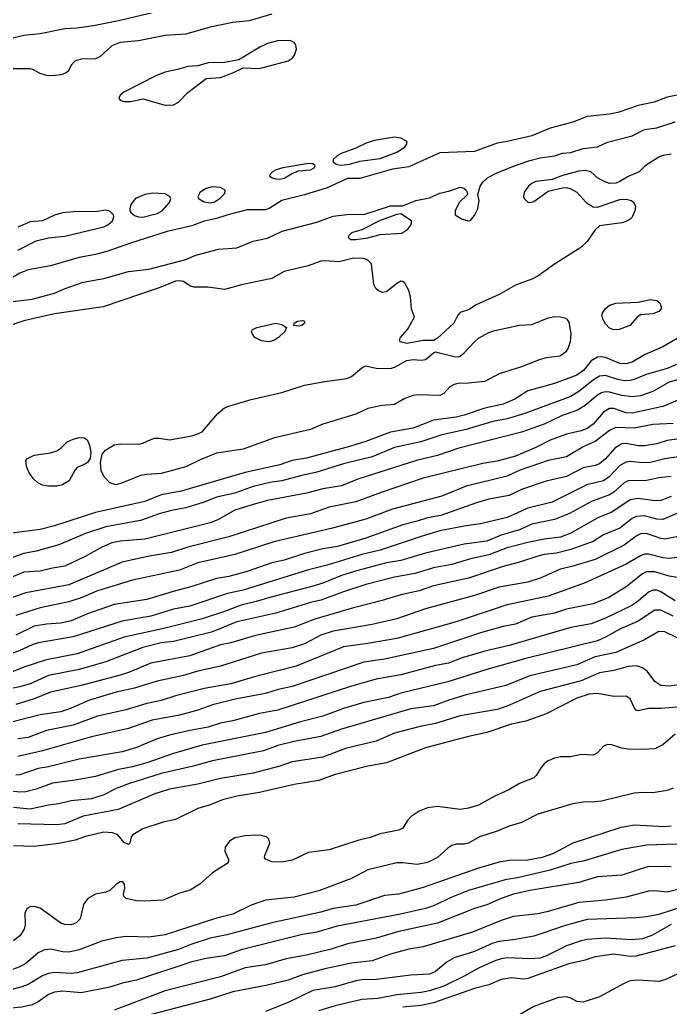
# Model space of a CAD drawing. Extents: x 474277 to 475042, y 254928 to 255625.
# Drawn here: x 474453.52 to 474477.87, y 255452.43 to 255489.43 of the extents above; entities that cross this region are included whole.
import ezdxf

# ---------------------------------------------------------------- set-up
doc = ezdxf.new("R2010")
doc.units = 0
doc.header["$MEASUREMENT"] = 0
doc.layers.add('BaseMapV2_DTM_export_MonNov09090547073261 — entities', color=1, linetype='CONTINUOUS')

msp = doc.modelspace()

# ---------------------------------------------------------------- linework, layer by layer
at = {"layer": 'BaseMapV2_DTM_export_MonNov09090547073261 — entities', "color": 15, "linetype": 'Continuous', "true_color": 0xb7484b}
for points in [[(474459.426, 255489.915, 91), (474457.279, 255489.395, 91), (474456.283, 255489.2, 91), (474455.669, 255489.11, 91), (474455.209, 255489.086, 91), (474454.289, 255488.906, 91), (474453.676, 255488.834, 91), (474452.503, 255488.562, 91)], [(474462.953, 255489.64, 90.75), (474462.11, 255489.391, 90.75), (474461.497, 255489.332, 90.75), (474460.653, 255489.152, 90.75), (474459.733, 255488.884, 90.75), (474458.966, 255488.845, 90.75), (474457.969, 255488.639, 90.75), (474457.279, 255488.583, 90.75), (474456.973, 255488.455, 90.75), (474456.513, 255488.046, 90.75), (474456.359, 255487.959, 90.75), (474455.823, 255487.95, 90.75), (474455.587, 255487.872, 90.75), (474455.439, 255487.722, 90.75), (474455.327, 255487.488, 90.75), (474455.211, 255487.412, 90.75), (474455.056, 255487.369, 90.75), (474454.749, 255487.331, 90.75), (474454.519, 255487.343, 90.75), (474454.289, 255487.41, 90.75), (474454.014, 255487.565, 90.75), (474453.906, 255487.584, 90.75), (474453.216, 255487.584, 90.75)], [(474459.273, 255486.24, 90.5), (474459.466, 255486.338, 90.5), (474459.81, 255486.708, 90.5), (474460.5, 255487.228, 90.5), (474461.037, 255487.271, 90.5), (474461.497, 255487.436, 90.5), (474461.88, 255487.627, 90.5), (474462.493, 255487.604, 90.5), (474463.567, 255487.892, 90.5), (474463.72, 255487.991, 90.5), (474463.809, 255488.102, 90.5), (474463.878, 255488.332, 90.5), (474463.858, 255488.485, 90.5), (474463.797, 255488.58, 90.5), (474463.643, 255488.653, 90.5), (474463.171, 255488.638, 90.5), (474462.8, 255488.534, 90.5), (474462.504, 255488.408, 90.5), (474461.727, 255487.93, 90.5), (474461.19, 255487.832, 90.5), (474460.576, 255487.811, 90.5), (474460.193, 255487.707, 90.5), (474459.81, 255487.679, 90.5), (474459.426, 255487.56, 90.5), (474458.966, 255487.468, 90.5), (474458.634, 255487.335, 90.5), (474457.418, 255486.722, 90.5), (474457.279, 255486.6, 90.5), (474457.235, 255486.492, 90.5), (474457.275, 255486.415, 90.5), (474457.433, 255486.368, 90.5), (474457.663, 255486.364, 90.5), (474458.123, 255486.469, 90.5), (474458.966, 255486.228, 90.5), (474459.273, 255486.24, 90.5)], [(474478.442, 255486.667, 90.5), (474477.752, 255486.525, 90.5), (474477.274, 255486.338, 90.5), (474476.678, 255486.215, 90.5), (474475.912, 255485.955, 90.5), (474475.605, 255485.893, 90.5), (474474.762, 255485.804, 90.5), (474474.225, 255485.586, 90.5), (474473.381, 255485.37, 90.5), (474472.691, 255485.086, 90.5), (474471.771, 255484.868, 90.5), (474471.388, 255484.809, 90.5), (474470.544, 255484.496, 90.5), (474469.241, 255484.437, 90.5), (474468.091, 255483.919, 90.5), (474467.477, 255483.833, 90.5), (474466.25, 255483.484, 90.5), (474465.79, 255483.485, 90.5), (474465.024, 255483.134, 90.5), (474464.18, 255482.875, 90.5), (474463.337, 255482.662, 90.5), (474462.877, 255482.369, 90.5), (474462.723, 255482.308, 90.5), (474462.033, 255482.304, 90.5), (474461.267, 255482.11, 90.5), (474460.883, 255481.979, 90.5), (474460.423, 255481.881, 90.5), (474459.963, 255481.709, 90.5), (474459.043, 255481.499, 90.5), (474457.663, 255481.062, 90.5), (474456.78, 255480.741, 90.5), (474456.359, 255480.63, 90.5), (474455.746, 255480.517, 90.5), (474454.672, 255480.205, 90.5), (474453.829, 255480.063, 90.5), (474453.522, 255479.938, 90.5), (474453.062, 255479.665, 90.5)], [(474452.525, 255478.789, 90.5), (474453.982, 255478.958, 90.5), (474454.826, 255479.187, 90.5), (474455.216, 255479.361, 90.5), (474455.899, 255479.6, 90.5), (474456.666, 255479.739, 90.5), (474457.586, 255479.995, 90.5), (474458.353, 255480.085, 90.5), (474459.733, 255480.45, 90.5), (474460.116, 255480.606, 90.5), (474460.96, 255480.831, 90.5), (474461.65, 255480.882, 90.5), (474462.263, 255481.136, 90.5), (474462.8, 255481.249, 90.5), (474463.348, 255481.508, 90.5), (474464.64, 255481.844, 90.5), (474465.254, 255482.074, 90.5), (474465.867, 255482.147, 90.5), (474466.404, 255482.136, 90.5), (474467.401, 255482.458, 90.5), (474467.861, 255482.458, 90.5), (474468.353, 255482.658, 90.5), (474468.857, 255482.755, 90.5), (474469.241, 255482.935, 90.5), (474469.624, 255483.018, 90.5), (474470.008, 255483.156, 90.5), (474470.146, 255483.118, 90.5), (474470.228, 255483.041, 90.5), (474470.275, 255482.964, 90.5), (474470.277, 255482.888, 90.5), (474469.965, 255482.581, 90.5), (474469.827, 255482.274, 90.5), (474469.815, 255482.121, 90.5), (474470.084, 255481.957, 90.5), (474470.314, 255481.892, 90.5), (474470.391, 255481.91, 90.5), (474470.544, 255482.091, 90.5), (474470.673, 255482.351, 90.5), (474470.722, 255482.658, 90.5), (474470.671, 255482.888, 90.5), (474470.756, 255483.194, 90.5), (474470.852, 255483.348, 90.5), (474471.035, 255483.501, 90.5), (474471.311, 255483.654, 90.5), (474472.001, 255483.938, 90.5), (474472.615, 255484.151, 90.5), (474472.998, 255484.252, 90.5), (474473.535, 255484.335, 90.5), (474473.841, 255484.428, 90.5), (474474.148, 255484.455, 90.5), (474474.608, 255484.61, 90.5), (474475.145, 255484.664, 90.5), (474475.528, 255484.844, 90.5), (474476.448, 255485.082, 90.5), (474476.908, 255485.317, 90.5), (474477.369, 255485.379, 90.5), (474478.059, 255485.61, 90.5)], [(474465.867, 255484.018, 90.5), (474466.25, 255484.137, 90.5), (474467.017, 255484.234, 90.5), (474467.631, 255484.469, 90.5), (474467.941, 255484.651, 90.5), (474468.022, 255484.805, 90.5), (474467.996, 255484.881, 90.5), (474467.784, 255484.994, 90.5), (474467.554, 255485.027, 90.5), (474466.787, 255484.907, 90.5), (474466.49, 255484.805, 90.5), (474466.097, 255484.615, 90.5), (474465.552, 255484.421, 90.5), (474465.41, 255484.345, 90.5), (474465.254, 255484.191, 90.5), (474465.254, 255484.111, 90.5), (474465.326, 255484.038, 90.5), (474465.407, 255484.007, 90.5), (474465.56, 255483.987, 90.5), (474465.867, 255484.018, 90.5)], [(474477.905, 255484.389, 90.5), (474477.599, 255484.337, 90.5), (474477.445, 255484.276, 90.5), (474476.936, 255483.961, 90.5), (474476.714, 255483.731, 90.5), (474476.295, 255483.556, 90.5), (474475.988, 255483.364, 90.5), (474475.835, 255483.304, 90.5), (474475.605, 255483.296, 90.5), (474475.375, 255483.38, 90.5), (474475.145, 255483.502, 90.5), (474474.896, 255483.731, 90.5), (474474.685, 255483.786, 90.5), (474474.455, 255483.76, 90.5), (474473.841, 255483.59, 90.5), (474473.458, 255483.441, 90.5), (474472.845, 255483.373, 90.5), (474472.691, 255483.3, 90.5), (474472.561, 255483.194, 90.5), (474472.403, 255482.964, 90.5), (474472.378, 255482.811, 90.5), (474472.398, 255482.734, 90.5), (474472.538, 255482.599, 90.5), (474472.615, 255482.579, 90.5), (474472.768, 255482.615, 90.5), (474473.305, 255483.007, 90.5), (474473.841, 255483.135, 90.5), (474473.995, 255483.139, 90.5), (474474.148, 255483.094, 90.5), (474474.379, 255482.964, 90.5), (474474.724, 255482.581, 90.5), (474474.992, 255482.421, 90.5), (474475.145, 255482.406, 90.5), (474475.988, 255482.699, 90.5), (474476.218, 255482.713, 90.5), (474476.423, 255482.658, 90.5), (474476.516, 255482.581, 90.5), (474476.571, 255482.428, 90.5), (474476.553, 255482.274, 90.5), (474476.448, 255482.039, 90.5), (474476.372, 255481.954, 90.5), (474476.218, 255481.865, 90.5), (474476.065, 255481.822, 90.5), (474475.222, 255481.71, 90.5), (474475.068, 255481.564, 90.5), (474474.759, 255481.124, 90.5), (474474.524, 255480.894, 90.5), (474473.535, 255480.273, 90.5), (474472.921, 255479.818, 90.5), (474472.691, 255479.704, 90.5), (474472.078, 255479.491, 90.5), (474471.466, 255479.131, 90.5), (474470.601, 255478.747, 90.5), (474470.314, 255478.565, 90.5), (474470.008, 255478.455, 90.5), (474469.922, 255478.364, 90.5), (474469.775, 255478.057, 90.5), (474469.164, 255477.501, 90.5), (474469.011, 255477.413, 90.5), (474468.627, 255477.414, 90.5), (474468.014, 255477.305, 90.5), (474467.767, 255477.367, 90.5), (474467.739, 255477.444, 90.5), (474467.771, 255477.52, 90.5), (474468.033, 255477.827, 90.5), (474468.304, 255478.287, 90.5), (474468.189, 255478.594, 90.5), (474468.153, 255479.054, 90.5), (474468.081, 255479.284, 90.5), (474467.937, 255479.558, 90.5), (474467.861, 255479.621, 90.5), (474467.784, 255479.629, 90.5), (474467.631, 255479.547, 90.5), (474467.247, 255479.235, 90.5), (474467.094, 255479.215, 90.5), (474466.934, 255479.284, 90.5), (474466.847, 255479.361, 90.5), (474466.77, 255479.514, 90.5), (474466.687, 255480.281, 90.5), (474466.557, 255480.422, 90.5), (474466.404, 255480.485, 90.5), (474466.02, 255480.491, 90.5), (474465.484, 255480.358, 90.5), (474464.947, 255480.402, 90.5), (474464.794, 255480.389, 90.5), (474464.315, 255480.204, 90.5), (474463.413, 255479.996, 90.5), (474462.953, 255479.738, 90.5), (474461.866, 255479.514, 90.5), (474461.19, 255479.321, 90.5), (474460.576, 255479.41, 90.5), (474460.04, 255479.407, 90.5), (474459.886, 255479.461, 90.5), (474459.656, 255479.617, 90.5), (474459.503, 255479.647, 90.5), (474459.35, 255479.632, 90.5), (474458.736, 255479.39, 90.5), (474456.642, 255478.671, 90.5), (474454.826, 255478.416, 90.5), (474453.676, 255478.149, 90.5), (474452.264, 255477.674, 90.5)], [(474463.413, 255483.492, 90.5), (474463.72, 255483.673, 90.5), (474463.95, 255483.763, 90.5), (474464.41, 255483.812, 90.5), (474464.544, 255483.885, 90.5), (474464.579, 255483.961, 90.5), (474464.487, 255484.035, 90.5), (474464.334, 255484.044, 90.5), (474463.365, 255483.885, 90.5), (474463.122, 255483.808, 90.5), (474462.987, 255483.731, 90.5), (474462.902, 255483.654, 90.5), (474462.874, 255483.578, 90.5), (474462.972, 255483.501, 90.5), (474463.107, 255483.463, 90.5), (474463.26, 255483.457, 90.5), (474463.413, 255483.492, 90.5)], [(474460.653, 255482.576, 90.5), (474460.806, 255482.609, 90.5), (474461.009, 255482.734, 90.5), (474461.161, 255482.888, 90.5), (474461.207, 255482.964, 90.5), (474461.211, 255483.041, 90.5), (474461.037, 255483.143, 90.5), (474460.73, 255483.174, 90.5), (474460.5, 255483.108, 90.5), (474460.272, 255482.964, 90.5), (474460.183, 255482.811, 90.5), (474460.207, 255482.734, 90.5), (474460.423, 255482.613, 90.5), (474460.653, 255482.576, 90.5)], [(474458.123, 255482.036, 90.5), (474458.66, 255482.172, 90.5), (474458.851, 255482.274, 90.5), (474459.132, 255482.581, 90.5), (474459.174, 255482.734, 90.5), (474459.144, 255482.811, 90.5), (474458.966, 255482.903, 90.5), (474458.506, 255482.927, 90.5), (474458.199, 255482.88, 90.5), (474457.854, 255482.734, 90.5), (474457.673, 255482.504, 90.5), (474457.635, 255482.351, 90.5), (474457.646, 255482.274, 90.5), (474457.69, 255482.198, 90.5), (474457.816, 255482.097, 90.5), (474457.969, 255482.043, 90.5), (474458.123, 255482.036, 90.5)], [(474453.446, 255480.793, 90.5), (474454.136, 255481.147, 90.5), (474454.596, 255481.258, 90.5), (474455.209, 255481.324, 90.5), (474456.666, 255481.676, 90.5), (474456.819, 255481.743, 90.5), (474456.986, 255481.891, 90.5), (474457.047, 255482.044, 90.5), (474457.026, 255482.121, 90.5), (474456.896, 255482.257, 90.5), (474456.743, 255482.29, 90.5), (474456.436, 255482.248, 90.5), (474455.516, 255482.234, 90.5), (474455.132, 255482.192, 90.5), (474454.826, 255482.111, 90.5), (474454.366, 255481.896, 90.5), (474453.906, 255481.857, 90.5), (474453.446, 255481.655, 90.5)], [(474466.097, 255481.201, 90.5), (474466.557, 255481.26, 90.5), (474467.017, 255481.38, 90.5), (474467.829, 255481.431, 90.5), (474468.049, 255481.584, 90.5), (474468.155, 255481.738, 90.5), (474468.188, 255481.814, 90.5), (474468.181, 255481.891, 90.5), (474467.784, 255482.154, 90.5), (474467.631, 255482.129, 90.5), (474467.017, 255481.912, 90.5), (474466.327, 255481.555, 90.5), (474465.944, 255481.442, 90.5), (474465.848, 255481.354, 90.5), (474465.815, 255481.278, 90.5), (474465.903, 255481.201, 90.5), (474466.097, 255481.201, 90.5)], [(474475.964, 255477.827, 90.5), (474475.758, 255477.813, 90.5), (474475.605, 255477.879, 90.5), (474475.452, 255478.031, 90.5), (474475.347, 255478.21, 90.5), (474475.316, 255478.364, 90.5), (474475.333, 255478.441, 90.5), (474475.438, 255478.594, 90.5), (474475.605, 255478.732, 90.5), (474475.835, 255478.81, 90.5), (474476.678, 255478.854, 90.5), (474477.139, 255478.948, 90.5), (474477.369, 255478.912, 90.5), (474477.477, 255478.824, 90.5), (474477.539, 255478.671, 90.5), (474477.527, 255478.594, 90.5), (474477.445, 255478.496, 90.5), (474477.215, 255478.411, 90.5), (474476.755, 255478.369, 90.5), (474476.638, 255478.287, 90.5), (474476.359, 255477.98, 90.5), (474475.964, 255477.827, 90.5)], [(474457.371, 255472.076, 90.5), (474457.126, 255472.007, 90.5), (474456.897, 255472.076, 90.5), (474456.678, 255472.306, 90.5), (474456.567, 255472.536, 90.5), (474456.539, 255472.843, 90.5), (474456.607, 255473.15, 90.5), (474456.727, 255473.303, 90.5), (474457.049, 255473.499, 90.5), (474457.279, 255473.542, 90.5), (474457.969, 255473.526, 90.5), (474458.123, 255473.56, 90.5), (474458.43, 255473.705, 90.5), (474458.583, 255473.747, 90.5), (474458.736, 255473.75, 90.5), (474459.12, 255473.687, 90.5), (474459.963, 255473.84, 90.5), (474460.193, 255473.91, 90.5), (474460.349, 255473.993, 90.5), (474460.941, 255474.683, 90.5), (474461.19, 255474.887, 90.5), (474461.343, 255474.952, 90.5), (474462.187, 255475.204, 90.5), (474463.337, 255475.458, 90.5), (474464.18, 255475.74, 90.5), (474464.947, 255475.88, 90.5), (474465.76, 255475.987, 90.5), (474465.944, 255476.066, 90.5), (474466.327, 255476.385, 90.5), (474466.481, 255476.466, 90.5), (474466.864, 255476.381, 90.5), (474467.401, 255476.361, 90.5), (474467.554, 255476.411, 90.5), (474468.014, 255476.667, 90.5), (474468.244, 255476.698, 90.5), (474468.551, 255476.672, 90.5), (474468.704, 255476.703, 90.5), (474469.011, 255476.952, 90.5), (474469.088, 255476.983, 90.5), (474469.778, 255476.81, 90.5), (474469.931, 255476.802, 90.5), (474470.013, 255476.83, 90.5), (474470.161, 255476.946, 90.5), (474470.541, 255477.367, 90.5), (474470.698, 255477.5, 90.5), (474471.081, 255477.713, 90.5), (474471.311, 255477.789, 90.5), (474472.231, 255477.987, 90.5), (474472.691, 255478.014, 90.5), (474473.305, 255478.267, 90.5), (474473.535, 255478.316, 90.5), (474473.765, 255478.305, 90.5), (474473.918, 255478.262, 90.5), (474473.999, 255478.21, 90.5), (474474.071, 255478.101, 90.5), (474474.151, 255477.674, 90.5), (474474.123, 255477.367, 90.5), (474474.048, 255477.137, 90.5), (474473.959, 255476.984, 90.5), (474473.882, 255476.907, 90.5), (474473.737, 255476.83, 90.5), (474473.228, 255476.766, 90.5), (474472.998, 255476.704, 90.5), (474472.308, 255476.423, 90.5), (474471.464, 255476.161, 90.5), (474470.928, 255475.88, 90.5), (474470.314, 255475.813, 90.5), (474469.931, 255475.804, 90.5), (474469.778, 255475.769, 90.5), (474469.624, 255475.678, 90.5), (474469.394, 255475.427, 90.5), (474469.241, 255475.35, 90.5), (474468.397, 255475.374, 90.5), (474468.244, 255475.353, 90.5), (474467.937, 255475.243, 90.5), (474467.554, 255475.016, 90.5), (474467.094, 255474.977, 90.5), (474466.557, 255474.861, 90.5), (474466.097, 255474.658, 90.5), (474464.87, 255474.277, 90.5), (474464.41, 255474.074, 90.5), (474463.063, 255473.763, 90.5), (474461.88, 255473.341, 90.5), (474460.883, 255473.192, 90.5), (474460.27, 255472.944, 90.5), (474459.733, 255472.681, 90.5), (474458.813, 255472.425, 90.5), (474458.276, 255472.396, 90.5), (474458.046, 255472.354, 90.5), (474457.371, 255472.076, 90.5)], [(474462.847, 255477.367, 90.5), (474462.57, 255477.402, 90.5), (474462.327, 255477.52, 90.5), (474462.22, 255477.674, 90.5), (474462.2, 255477.75, 90.5), (474462.231, 255477.827, 90.5), (474462.399, 255477.904, 90.5), (474463.107, 255478.061, 90.5), (474463.337, 255478.013, 90.5), (474463.505, 255477.904, 90.5), (474463.45, 255477.75, 90.5), (474463.213, 255477.52, 90.5), (474463.03, 255477.416, 90.5), (474462.847, 255477.367, 90.5)], [(474464.077, 255477.98, 90.5), (474463.95, 255477.955, 90.5), (474463.775, 255477.98, 90.5), (474463.797, 255478.057, 90.5), (474463.917, 255478.134, 90.5), (474464.104, 255478.164, 90.5), (474464.18, 255478.142, 90.5), (474464.179, 255478.057, 90.5), (474464.077, 255477.98, 90.5)], [(474478.519, 255477.712, 90.25), (474477.599, 255477.173, 90.25), (474476.908, 255476.88, 90.25), (474476.448, 255476.599, 90.25), (474476.218, 255476.544, 90.25), (474475.988, 255476.549, 90.25), (474475.452, 255476.77, 90.25), (474475.298, 255476.798, 90.25), (474475.145, 255476.787, 90.25), (474474.915, 255476.656, 90.25), (474474.627, 255476.294, 90.25), (474474.378, 255476.115, 90.25), (474473.535, 255475.798, 90.25), (474472.538, 255475.529, 90.25), (474472.05, 255475.22, 90.25), (474471.618, 255475.022, 90.25), (474470.928, 255474.879, 90.25), (474470.161, 255474.613, 90.25), (474469.854, 255474.538, 90.25), (474469.011, 255474.433, 90.25), (474468.244, 255474.133, 90.25), (474467.401, 255473.982, 90.25), (474466.441, 255473.61, 90.25), (474465.867, 255473.442, 90.25), (474464.257, 255473.001, 90.25), (474463.72, 255472.914, 90.25), (474463.26, 255472.752, 90.25), (474461.957, 255472.461, 90.25), (474459.558, 255471.77, 90.25), (474458.813, 255471.624, 90.25), (474458.199, 255471.383, 90.25), (474456.359, 255470.968, 90.25), (474454.826, 255470.468, 90.25), (474454.289, 255470.336, 90.25), (474453.216, 255470.193, 90.25)], [(474478.212, 255476.552, 90), (474477.752, 255476.358, 90), (474476.973, 255476.14, 90), (474476.525, 255475.95, 90), (474476.372, 255475.911, 90), (474476.142, 255475.907, 90), (474475.912, 255475.95, 90), (474475.452, 255476.1, 90), (474475.222, 255476.07, 90), (474474.992, 255475.929, 90), (474474.455, 255475.501, 90), (474474.148, 255475.32, 90), (474472.431, 255474.683, 90), (474471.771, 255474.482, 90), (474471.234, 255474.372, 90), (474470.238, 255474.075, 90), (474469.318, 255473.876, 90), (474468.532, 255473.61, 90), (474467.554, 255473.402, 90), (474466.711, 255473.055, 90), (474465.637, 255472.79, 90), (474464.64, 255472.476, 90), (474464.027, 255472.344, 90), (474463.337, 255472.151, 90), (474462.877, 255472.087, 90), (474462.263, 255471.936, 90), (474461.573, 255471.692, 90), (474460.882, 255471.54, 90), (474460.423, 255471.353, 90), (474459.733, 255471.138, 90), (474459.196, 255471.043, 90), (474458.736, 255470.922, 90), (474458.046, 255470.672, 90), (474456.743, 255470.429, 90), (474455.976, 255470.179, 90), (474454.979, 255469.762, 90), (474454.136, 255469.521, 90), (474453.676, 255469.427, 90), (474452.832, 255469.136, 90)], [(474478.519, 255476.037, 89.75), (474477.829, 255475.85, 89.75), (474477.215, 255475.505, 89.75), (474476.755, 255475.335, 89.75), (474476.448, 255475.296, 89.75), (474476.065, 255475.357, 89.75), (474475.605, 255475.475, 89.75), (474475.452, 255475.484, 89.75), (474475.298, 255475.453, 89.75), (474475.145, 255475.368, 89.75), (474474.685, 255474.973, 89.75), (474474.378, 255474.785, 89.75), (474473.832, 255474.607, 89.75), (474473.151, 255474.281, 89.75), (474472.308, 255473.976, 89.75), (474469.952, 255473.38, 89.75), (474469.164, 255473.105, 89.75), (474468.368, 255472.92, 89.75), (474466.174, 255472.221, 89.75), (474465.56, 255471.969, 89.75), (474464.87, 255471.851, 89.75), (474464.257, 255471.688, 89.75), (474462.8, 255471.412, 89.75), (474462.263, 255471.273, 89.75), (474461.573, 255471.054, 89.75), (474460.93, 255470.696, 89.75), (474460.653, 255470.579, 89.75), (474458.199, 255469.975, 89.75), (474457.279, 255469.895, 89.75), (474456.973, 255469.826, 89.75), (474456.589, 255469.671, 89.75), (474455.972, 255469.316, 89.75), (474455.209, 255468.959, 89.75), (474454.749, 255468.887, 89.75), (474454.289, 255468.774, 89.75), (474453.676, 255468.733, 89.75), (474453.139, 255468.514, 89.75)], [(474478.365, 255475.268, 89.5), (474477.599, 255474.943, 89.5), (474476.448, 255474.691, 89.5), (474476.218, 255474.705, 89.5), (474475.758, 255474.867, 89.5), (474475.605, 255474.867, 89.5), (474475.375, 255474.728, 89.5), (474474.992, 255474.274, 89.5), (474474.762, 255474.112, 89.5), (474474.532, 255474.028, 89.5), (474473.995, 255473.901, 89.5), (474473.381, 255473.679, 89.5), (474472.845, 255473.4, 89.5), (474472.078, 255473.08, 89.5), (474471.388, 255472.891, 89.5), (474470.851, 255472.803, 89.5), (474468.627, 255472.259, 89.5), (474467.094, 255471.736, 89.5), (474466.097, 255471.362, 89.5), (474465.1, 255471.167, 89.5), (474464.41, 255470.924, 89.5), (474463.49, 255470.761, 89.5), (474461.343, 255470.06, 89.5), (474459.81, 255469.674, 89.5), (474459.196, 255469.473, 89.5), (474458.304, 255469.316, 89.5), (474457.356, 255469.106, 89.5), (474455.362, 255468.26, 89.5), (474453.752, 255467.959, 89.5), (474453.062, 255467.726, 89.5)], [(474477.982, 255474.298, 89.25), (474477.215, 255474.269, 89.25), (474476.525, 255474.123, 89.25), (474475.835, 255474.148, 89.25), (474475.605, 255474.036, 89.25), (474475.068, 255473.631, 89.25), (474474.608, 255473.432, 89.25), (474473.995, 255473.048, 89.25), (474473.305, 255472.922, 89.25), (474472.216, 255472.536, 89.25), (474471.771, 255472.332, 89.25), (474470.238, 255471.951, 89.25), (474469.318, 255471.582, 89.25), (474467.477, 255471.091, 89.25), (474466.481, 255470.714, 89.25), (474465.177, 255470.368, 89.25), (474463.03, 255469.871, 89.25), (474461.573, 255469.398, 89.25), (474460.193, 255469.078, 89.25), (474459.503, 255468.803, 89.25), (474457.739, 255468.428, 89.25), (474456.436, 255468.037, 89.25), (474455.823, 255467.769, 89.25), (474455.362, 255467.615, 89.25), (474454.289, 255467.394, 89.25), (474453.369, 255467.106, 89.25)], [(474478.212, 255473.723, 89), (474477.752, 255473.662, 89), (474477.369, 255473.543, 89), (474476.908, 255473.471, 89), (474476.678, 255473.47, 89), (474476.218, 255473.547, 89), (474476.065, 255473.538, 89), (474475.797, 255473.38, 89), (474475.452, 255472.984, 89), (474475.222, 255472.794, 89), (474475.068, 255472.735, 89), (474474.608, 255472.637, 89), (474473.995, 255472.32, 89), (474473.228, 255472.146, 89), (474472.308, 255471.824, 89), (474471.848, 255471.608, 89), (474471.081, 255471.473, 89), (474470.621, 255471.335, 89), (474469.285, 255470.85, 89), (474468.781, 255470.764, 89), (474468.397, 255470.638, 89), (474467.861, 255470.51, 89), (474466.481, 255470.003, 89), (474465.413, 255469.699, 89), (474464.87, 255469.604, 89), (474464.18, 255469.429, 89), (474463.413, 255469.181, 89), (474462.953, 255469.084, 89), (474462.033, 255468.755, 89), (474461.343, 255468.576, 89), (474460.883, 255468.491, 89), (474459.963, 255468.191, 89), (474459.269, 255468.013, 89), (474458.276, 255467.708, 89), (474457.049, 255467.523, 89), (474456.053, 255467.169, 89), (474455.439, 255466.914, 89), (474455.056, 255466.82, 89), (474454.519, 255466.787, 89), (474454.059, 255466.707, 89), (474453.369, 255466.374, 89)], [(474455.124, 255472, 90.5), (474454.902, 255471.95, 90.5), (474454.596, 255471.954, 90.5), (474454.366, 255471.996, 90.5), (474454.199, 255472.076, 90.5), (474454.036, 255472.23, 90.5), (474453.872, 255472.46, 90.5), (474453.773, 255472.69, 90.5), (474453.748, 255472.92, 90.5), (474453.815, 255472.997, 90.5), (474454.059, 255473.114, 90.5), (474454.672, 255473.2, 90.5), (474454.902, 255473.279, 90.5), (474455.058, 255473.38, 90.5), (474455.291, 255473.61, 90.5), (474455.516, 255473.72, 90.5), (474455.746, 255473.783, 90.5), (474455.929, 255473.763, 90.5), (474456.042, 255473.687, 90.5), (474456.129, 255473.493, 90.5), (474456.185, 255473.227, 90.5), (474456.158, 255472.997, 90.5), (474456.053, 255472.845, 90.5), (474455.976, 255472.787, 90.5), (474455.669, 255472.652, 90.5), (474455.592, 255472.564, 90.5), (474455.368, 255472.153, 90.5), (474455.124, 255472, 90.5)], [(474478.595, 255473.122, 88.75), (474477.675, 255472.983, 88.75), (474477.139, 255472.841, 88.75), (474476.832, 255472.826, 88.75), (474476.372, 255472.884, 88.75), (474476.218, 255472.86, 88.75), (474475.988, 255472.726, 88.75), (474475.588, 255472.306, 88.75), (474475.375, 255472.154, 88.75), (474474.753, 255472, 88.75), (474473.458, 255471.359, 88.75), (474472.538, 255471.125, 88.75), (474471.771, 255470.783, 88.75), (474470.774, 255470.548, 88.75), (474470.161, 255470.46, 88.75), (474469.241, 255470.275, 88.75), (474468.551, 255470.072, 88.75), (474467.017, 255469.555, 88.75), (474466.327, 255469.396, 88.75), (474465.024, 255468.99, 88.75), (474464.334, 255468.818, 88.75), (474461.88, 255468.057, 88.75), (474461.3, 255467.936, 88.75), (474459.886, 255467.458, 88.75), (474459.273, 255467.344, 88.75), (474458.43, 255467.079, 88.75), (474457.356, 255466.898, 88.75), (474455.516, 255466.305, 88.75), (474454.212, 255466.082, 88.75), (474453.982, 255466.013, 88.75), (474453.522, 255465.802, 88.75), (474452.986, 255465.603, 88.75)], [(474477.905, 255472.315, 88.5), (474477.445, 255472.271, 88.5), (474476.985, 255472.167, 88.5), (474476.295, 255472.153, 88.5), (474476.142, 255472.079, 88.5), (474475.758, 255471.727, 88.5), (474475.605, 255471.625, 88.5), (474474.92, 255471.386, 88.5), (474474.104, 255470.926, 88.5), (474473.535, 255470.705, 88.5), (474472.691, 255470.535, 88.5), (474472.231, 255470.32, 88.5), (474471.541, 255470.116, 88.5), (474471.004, 255469.895, 88.5), (474470.161, 255469.781, 88.5), (474468.704, 255469.448, 88.5), (474467.784, 255469.171, 88.5), (474467.247, 255469.08, 88.5), (474466.174, 255468.8, 88.5), (474465.56, 255468.603, 88.5), (474464.87, 255468.321, 88.5), (474464.487, 255468.202, 88.5), (474462.877, 255467.789, 88.5), (474462.376, 255467.629, 88.5), (474461.803, 255467.502, 88.5), (474461.19, 255467.259, 88.5), (474460.346, 255466.989, 88.5), (474458.966, 255466.637, 88.5), (474457.433, 255466.302, 88.5), (474455.669, 255465.672, 88.5), (474454.519, 255465.452, 88.5), (474453.676, 255465.171, 88.5), (474453.216, 255464.983, 88.5)], [(474477.905, 255471.569, 88.25), (474477.522, 255471.412, 88.25), (474477.292, 255471.406, 88.25), (474476.678, 255471.493, 88.25), (474476.372, 255471.446, 88.25), (474475.682, 255470.982, 88.25), (474475.166, 255470.773, 88.25), (474474.148, 255470.199, 88.25), (474473.765, 255470.05, 88.25), (474473.151, 255469.971, 88.25), (474472.538, 255469.849, 88.25), (474471.771, 255469.642, 88.25), (474471.081, 255469.38, 88.25), (474470.391, 255469.233, 88.25), (474469.701, 255469.021, 88.25), (474469.011, 255468.889, 88.25), (474468.321, 255468.685, 88.25), (474467.554, 255468.542, 88.25), (474466.481, 255468.274, 88.25), (474465.637, 255468.001, 88.25), (474464.794, 255467.683, 88.25), (474464.41, 255467.592, 88.25), (474463.107, 255467.195, 88.25), (474461.65, 255466.869, 88.25), (474460.698, 255466.479, 88.25), (474459.273, 255466.14, 88.25), (474458.813, 255466.08, 88.25), (474458.123, 255465.916, 88.25), (474456.743, 255465.376, 88.25), (474455.746, 255465.08, 88.25), (474454.596, 255464.862, 88.25), (474453.906, 255464.55, 88.25), (474453.522, 255464.432, 88.25), (474453.216, 255464.376, 88.25)], [(474478.212, 255470.963, 88), (474477.599, 255470.705, 88), (474477.369, 255470.713, 88), (474476.908, 255470.845, 88), (474476.602, 255470.822, 88), (474476.448, 255470.745, 88), (474475.988, 255470.386, 88), (474475.375, 255470.128, 88), (474474.992, 255469.88, 88), (474474.148, 255469.586, 88), (474473.611, 255469.447, 88), (474473.151, 255469.393, 88), (474472.921, 255469.336, 88), (474472.231, 255469.102, 88), (474471.618, 255468.95, 88), (474470.314, 255468.507, 88), (474469.011, 255468.216, 88), (474468.474, 255468.032, 88), (474467.784, 255467.886, 88), (474467.094, 255467.672, 88), (474466.02, 255467.402, 88), (474464.564, 255466.968, 88), (474463.797, 255466.67, 88), (474462.34, 255466.365, 88), (474461.42, 255466.08, 88), (474461.037, 255466.004, 88), (474459.886, 255465.603, 88), (474458.43, 255465.324, 88), (474457.586, 255464.97, 88), (474457.279, 255464.871, 88), (474455.823, 255464.484, 88), (474454.672, 255464.243, 88), (474454.059, 255463.982, 88), (474453.369, 255463.775, 88)], [(474478.672, 255470.17, 87.75), (474477.675, 255469.969, 87.75), (474477.522, 255469.989, 87.75), (474476.985, 255470.186, 87.75), (474476.755, 255470.165, 87.75), (474476.602, 255470.086, 87.75), (474476.142, 255469.74, 87.75), (474475.068, 255469.207, 87.75), (474474.225, 255468.953, 87.75), (474473.765, 255468.849, 87.75), (474472.998, 255468.509, 87.75), (474472.538, 255468.361, 87.75), (474471.464, 255468.168, 87.75), (474470.544, 255467.859, 87.75), (474468.704, 255467.354, 87.75), (474467.631, 255466.984, 87.75), (474466.711, 255466.778, 87.75), (474465.254, 255466.52, 87.75), (474464.794, 255466.374, 87.75), (474464.18, 255466.053, 87.75), (474463.72, 255465.892, 87.75), (474462.57, 255465.7, 87.75), (474461.037, 255465.216, 87.75), (474460.193, 255465.023, 87.75), (474459.656, 255464.863, 87.75), (474458.66, 255464.646, 87.75), (474457.816, 255464.386, 87.75), (474457.126, 255464.232, 87.75), (474456.129, 255463.94, 87.75), (474455.439, 255463.632, 87.75), (474455.056, 255463.504, 87.75), (474454.289, 255463.392, 87.75), (474453.216, 255463.114, 87.75)], [(474479.055, 255469.393, 87.5), (474477.829, 255469.249, 87.5), (474477.599, 255469.274, 87.5), (474477.062, 255469.406, 87.5), (474476.908, 255469.402, 87.5), (474476.755, 255469.344, 87.5), (474476.218, 255469.032, 87.5), (474474.685, 255468.338, 87.5), (474473.305, 255467.838, 87.5), (474471.771, 255467.512, 87.5), (474469.854, 255466.875, 87.5), (474467.631, 255466.252, 87.5), (474466.557, 255466.054, 87.5), (474465.637, 255465.936, 87.5), (474463.874, 255465.205, 87.5), (474462.34, 255464.823, 87.5), (474461.42, 255464.543, 87.5), (474460.423, 255464.376, 87.5), (474459.35, 255464.105, 87.5), (474458.813, 255463.92, 87.5), (474458.276, 255463.807, 87.5), (474457.509, 255463.579, 87.5), (474456.436, 255463.34, 87.5), (474455.516, 255462.995, 87.5), (474454.519, 255462.796, 87.5), (474453.829, 255462.541, 87.5), (474453.446, 255462.486, 87.5)], [(474478.135, 255468.535, 87.25), (474477.829, 255468.577, 87.25), (474477.292, 255468.742, 87.25), (474476.985, 255468.747, 87.25), (474476.832, 255468.666, 87.25), (474476.218, 255468.183, 87.25), (474475.57, 255467.783, 87.25), (474474.992, 255467.544, 87.25), (474473.995, 255467.347, 87.25), (474473.535, 255467.199, 87.25), (474472.691, 255467.043, 87.25), (474472.078, 255466.78, 87.25), (474471.618, 255466.697, 87.25), (474470.774, 255466.46, 87.25), (474469.011, 255465.872, 87.25), (474467.171, 255465.47, 87.25), (474466.404, 255465.356, 87.25), (474463.72, 255464.449, 87.25), (474463.189, 255464.332, 87.25), (474462.723, 255464.182, 87.25), (474461.65, 255463.981, 87.25), (474460.73, 255463.756, 87.25), (474460.193, 255463.567, 87.25), (474459.503, 255463.374, 87.25), (474458.475, 255463.182, 87.25), (474457.586, 255462.877, 87.25), (474456.206, 255462.563, 87.25), (474454.366, 255462.044, 87.25), (474453.446, 255461.832, 87.25)], [(474478.059, 255467.661, 87), (474477.522, 255467.997, 87), (474477.369, 255468.055, 87), (474477.215, 255468.055, 87), (474477.062, 255467.988, 87), (474476.678, 255467.652, 87), (474476.404, 255467.476, 87), (474475.452, 255467.014, 87), (474474.915, 255466.799, 87), (474474.148, 255466.661, 87), (474471.848, 255465.984, 87), (474470.928, 255465.779, 87), (474470.084, 255465.524, 87), (474469.569, 255465.329, 87), (474469.088, 255465.242, 87), (474467.784, 255464.892, 87), (474466.864, 255464.725, 87), (474465.944, 255464.466, 87), (474463.183, 255463.564, 87), (474462.493, 255463.437, 87), (474461.497, 255463.162, 87), (474461.037, 255463.073, 87), (474460.576, 255462.92, 87), (474459.886, 255462.803, 87), (474459.12, 255462.629, 87), (474458.66, 255462.489, 87), (474457.893, 255462.168, 87), (474457.356, 255461.997, 87), (474455.746, 255461.726, 87), (474454.596, 255461.434, 87), (474454.212, 255461.374, 87), (474453.522, 255461.135, 87), (474453.369, 255461.13, 87)], [(474477.982, 255467.087, 86.75), (474477.522, 255467.308, 86.75), (474477.292, 255467.31, 86.75), (474476.678, 255466.896, 86.75), (474475.988, 255466.598, 86.75), (474475.452, 255466.292, 86.75), (474475.145, 255466.163, 86.75), (474472.461, 255465.504, 86.75), (474471.004, 255465.085, 86.75), (474469.548, 255464.623, 86.75), (474467.784, 255464.198, 86.75), (474467.324, 255464.034, 86.75), (474466.404, 255463.85, 86.75), (474465.637, 255463.627, 86.75), (474464.87, 255463.342, 86.75), (474464.027, 255463.124, 86.75), (474462.723, 255462.726, 86.75), (474460.346, 255462.253, 86.75), (474459.273, 255461.937, 86.75), (474458.276, 255461.59, 86.75), (474457.739, 255461.441, 86.75), (474457.216, 255461.342, 86.75), (474456.359, 255461.078, 86.75), (474455.592, 255460.938, 86.75), (474454.749, 255460.826, 86.75), (474454.136, 255460.6, 86.75), (474453.752, 255460.502, 86.75), (474453.522, 255460.487, 86.75), (474453.062, 255460.543, 86.75)], [(474478.135, 255466.269, 86.5), (474477.675, 255466.491, 86.5), (474477.445, 255466.512, 86.5), (474476.908, 255466.2, 86.5), (474475.835, 255465.729, 86.5), (474475.068, 255465.556, 86.5), (474474.378, 255465.259, 86.5), (474472.615, 255464.843, 86.5), (474471.723, 255464.485, 86.5), (474470.238, 255464.135, 86.5), (474469.624, 255463.955, 86.5), (474469.011, 255463.727, 86.5), (474468.167, 255463.613, 86.5), (474465.56, 255462.854, 86.5), (474464.794, 255462.572, 86.5), (474463.797, 255462.394, 86.5), (474463.183, 255462.234, 86.5), (474462.647, 255462.037, 86.5), (474460.73, 255461.666, 86.5), (474459.963, 255461.454, 86.5), (474458.813, 255461.187, 86.5), (474457.595, 255460.805, 86.5), (474457.126, 255460.624, 86.5), (474456.666, 255460.396, 86.5), (474456.206, 255460.245, 86.5), (474455.439, 255460.167, 86.5), (474454.979, 255460.049, 86.5), (474454.596, 255460.001, 86.5), (474453.906, 255459.848, 86.5), (474453.292, 255459.912, 86.5)], [(474478.212, 255464.515, 86.25), (474477.829, 255464.459, 86.25), (474477.522, 255464.483, 86.25), (474477.292, 255464.638, 86.25), (474477.006, 255465.022, 86.25), (474476.832, 255465.153, 86.25), (474476.602, 255465.22, 86.25), (474476.295, 255465.203, 86.25), (474475.758, 255465.049, 86.25), (474475.222, 255464.962, 86.25), (474474.532, 255464.665, 86.25), (474472.998, 255464.262, 86.25), (474471.771, 255463.715, 86.25), (474471.388, 255463.589, 86.25), (474470.008, 255463.345, 86.25), (474469.088, 255463.063, 86.25), (474468.511, 255462.952, 86.25), (474467.554, 255462.704, 86.25), (474466.864, 255462.406, 86.25), (474465.714, 255462.12, 86.25), (474464.87, 255461.805, 86.25), (474463.72, 255461.632, 86.25), (474463.26, 255461.459, 86.25), (474462.263, 255461.196, 86.25), (474461.037, 255461.002, 86.25), (474460.193, 255460.791, 86.25), (474459.12, 255460.602, 86.25), (474458.583, 255460.422, 86.25), (474457.203, 255459.839, 86.25), (474455.899, 255459.587, 86.25), (474455.209, 255459.304, 86.25), (474454.902, 255459.264, 86.25), (474453.446, 255459.301, 86.25)], [(474478.442, 255463.702, 86), (474477.522, 255463.626, 86), (474477.062, 255463.631, 86), (474476.678, 255463.538, 86), (474476.602, 255463.564, 86), (474476.531, 255463.642, 86), (474476.372, 255463.986, 86), (474476.218, 255464.083, 86), (474475.758, 255464.072, 86), (474475.145, 255464.182, 86), (474474.838, 255464.159, 86), (474474.378, 255464.009, 86), (474473.228, 255463.422, 86), (474472.461, 255463.154, 86), (474471.925, 255463.036, 86), (474471.004, 255462.729, 86), (474470.314, 255462.579, 86), (474468.704, 255462.146, 86), (474467.247, 255461.585, 86), (474466.557, 255461.469, 86), (474465.33, 255461.156, 86), (474464.717, 255460.922, 86), (474463.797, 255460.78, 86), (474462.493, 255460.483, 86), (474461.66, 255460.345, 86), (474461.113, 255460.199, 86), (474460.653, 255460.018, 86), (474460.193, 255459.881, 86), (474459.35, 255459.46, 86), (474458.89, 255459.361, 86), (474458.123, 255459.118, 86), (474457.759, 255458.888, 86), (474457.691, 255458.811, 86), (474457.639, 255458.581, 86), (474457.586, 255458.529, 86), (474457.433, 255458.608, 86), (474457.197, 255458.888, 86), (474456.997, 255458.965, 86), (474456.666, 255458.994, 86), (474455.976, 255458.827, 86), (474455.592, 255458.693, 86), (474454.979, 255458.562, 86), (474454.059, 255458.457, 86), (474453.292, 255458.477, 86)], [(474478.059, 255462.667, 85.75), (474477.599, 255462.26, 85.75), (474477.292, 255462.116, 85.75), (474476.832, 255462.084, 85.75), (474476.295, 255462.097, 85.75), (474476.065, 255462.136, 85.75), (474475.682, 255462.267, 85.75), (474475.528, 255462.279, 85.75), (474475.375, 255462.208, 85.75), (474475.145, 255461.961, 85.75), (474474.992, 255461.876, 85.75), (474474.532, 255461.904, 85.75), (474474.148, 255461.815, 85.75), (474473.765, 255461.811, 85.75), (474473.535, 255461.764, 85.75), (474473.305, 255461.664, 85.75), (474473.151, 255461.546, 85.75), (474473.041, 255461.418, 85.75), (474472.855, 255461.112, 85.75), (474472.768, 255461.029, 85.75), (474472.231, 255460.814, 85.75), (474471.831, 255460.575, 85.75), (474471.303, 255460.345, 85.75), (474470.698, 255460.005, 85.75), (474470.314, 255459.888, 85.75), (474470.008, 255459.845, 85.75), (474469.164, 255459.952, 85.75), (474468.781, 255459.9, 85.75), (474468.474, 255459.78, 85.75), (474468.179, 255459.578, 85.75), (474468.037, 255459.425, 85.75), (474467.861, 255459.14, 85.75), (474467.707, 255459.064, 85.75), (474467.017, 255458.932, 85.75), (474466.634, 255458.789, 85.75), (474466.174, 255458.681, 85.75), (474465.1, 255458.332, 85.75), (474464.334, 255458.226, 85.75), (474463.72, 255457.938, 85.75), (474463.337, 255457.865, 85.75), (474462.953, 255457.884, 85.75), (474462.723, 255457.981, 85.75), (474462.688, 255458.045, 85.75), (474462.697, 255458.121, 85.75), (474462.886, 255458.581, 85.75), (474462.845, 255458.735, 85.75), (474462.752, 255458.811, 85.75), (474462.57, 255458.872, 85.75), (474462.34, 255458.883, 85.75), (474461.957, 255458.853, 85.75), (474461.573, 255458.783, 85.75), (474461.367, 255458.658, 85.75), (474461.213, 255458.428, 85.75), (474461.198, 255458.275, 85.75), (474461.333, 255457.968, 85.75), (474461.333, 255457.891, 85.75), (474461.29, 255457.815, 85.75), (474460.73, 255457.463, 85.75), (474460.256, 255457.048, 85.75), (474459.902, 255456.818, 85.75), (474459.503, 255456.702, 85.75), (474458.89, 255456.446, 85.75), (474458.199, 255456.403, 85.75), (474457.893, 255456.413, 85.75), (474457.509, 255456.51, 85.75), (474457.418, 255456.588, 85.75), (474457.407, 255456.664, 85.75), (474457.455, 255456.895, 85.75), (474457.442, 255457.048, 85.75), (474457.379, 255457.125, 85.75), (474457.279, 255457.135, 85.75), (474457.148, 255457.048, 85.75), (474456.896, 255456.808, 85.75), (474456.743, 255456.746, 85.75), (474456.359, 255456.663, 85.75), (474456.074, 255456.511, 85.75), (474455.91, 255456.281, 85.75), (474455.78, 255455.744, 85.75), (474455.629, 255455.591, 85.75), (474455.439, 255455.517, 85.75), (474455.209, 255455.53, 85.75), (474455.056, 255455.587, 85.75), (474454.289, 255456.148, 85.75), (474454.059, 255456.209, 85.75), (474453.906, 255456.189, 85.75), (474453.799, 255456.128, 85.75), (474453.713, 255455.974, 85.75), (474453.722, 255455.514, 85.75), (474453.683, 255455.361, 85.75), (474453.522, 255455.105, 85.75), (474453.292, 255454.921, 85.75)], [(474477.982, 255460.641, 85.5), (474477.752, 255460.55, 85.5), (474477.215, 255460.466, 85.5), (474476.832, 255460.482, 85.5), (474476.525, 255460.458, 85.5), (474475.298, 255460.152, 85.5), (474475.068, 255460.122, 85.5), (474474.608, 255460.121, 85.5), (474474.225, 255460.055, 85.5), (474472.921, 255459.664, 85.5), (474472.308, 255459.352, 85.5), (474471.848, 255459.222, 85.5), (474471.388, 255459.027, 85.5), (474470.726, 255458.811, 85.5), (474470.314, 255458.581, 85.5), (474470.161, 255458.541, 85.5), (474469.854, 255458.537, 85.5), (474469.701, 255458.497, 85.5), (474469.548, 255458.397, 85.5), (474469.164, 255458.04, 85.5), (474468.781, 255457.849, 85.5), (474468.397, 255457.781, 85.5), (474467.861, 255457.842, 85.5), (474467.631, 255457.837, 85.5), (474466.557, 255457.576, 85.5), (474465.944, 255457.254, 85.5), (474464.717, 255456.788, 85.5), (474463.797, 255456.559, 85.5), (474462.723, 255456.441, 85.5), (474462.187, 255456.253, 85.5), (474461.497, 255455.916, 85.5), (474460.883, 255455.77, 85.5), (474458.966, 255455.148, 85.5), (474458.353, 255455.061, 85.5), (474457.509, 255455.08, 85.5), (474457.126, 255455.035, 85.5), (474456.589, 255454.91, 85.5), (474455.746, 255454.586, 85.5), (474455.362, 255454.502, 85.5), (474455.132, 255454.504, 85.5), (474454.672, 255454.602, 85.5), (474454.442, 255454.588, 85.5), (474454.212, 255454.472, 85.5), (474453.752, 255454.071, 85.5), (474453.522, 255453.942, 85.5), (474452.832, 255453.698, 85.5)], [(474477.905, 255459.215, 85.25), (474477.675, 255459.187, 85.25), (474476.525, 255459.255, 85.25), (474475.988, 255459.154, 85.25), (474474.225, 255458.581, 85.25), (474473.503, 255458.198, 85.25), (474473.075, 255458.045, 85.25), (474472.538, 255457.941, 85.25), (474471.848, 255457.932, 85.25), (474471.464, 255457.868, 85.25), (474470.698, 255457.641, 85.25), (474468.627, 255456.922, 85.25), (474467.707, 255456.674, 85.25), (474467.171, 255456.623, 85.25), (474466.097, 255456.255, 85.25), (474465.254, 255456.131, 85.25), (474464.794, 255455.989, 85.25), (474462.953, 255455.601, 85.25), (474461.267, 255455.143, 85.25), (474460.653, 255455.02, 85.25), (474459.963, 255454.795, 85.25), (474459.468, 255454.594, 85.25), (474458.276, 255454.269, 85.25), (474457.356, 255454.187, 85.25), (474455.669, 255453.723, 85.25), (474455.439, 255453.7, 85.25), (474454.826, 255453.728, 85.25), (474454.596, 255453.7, 85.25), (474454.366, 255453.604, 85.25), (474453.829, 255453.287, 85.25), (474453.599, 255453.193, 85.25), (474453.139, 255453.077, 85.25)], [(474478.135, 255458.542, 85), (474476.985, 255458.501, 85), (474476.065, 255458.336, 85), (474474.608, 255457.908, 85), (474474.148, 255457.812, 85), (474473.381, 255457.566, 85), (474472.155, 255457.282, 85), (474471.695, 255457.203, 85), (474470.314, 255456.809, 85), (474469.701, 255456.56, 85), (474469.011, 255456.227, 85), (474468.712, 255456.128, 85), (474467.707, 255455.904, 85), (474465.407, 255455.475, 85), (474464.64, 255455.241, 85), (474464.104, 255455.159, 85), (474461.803, 255454.587, 85), (474461.19, 255454.361, 85), (474460.5, 255454.263, 85), (474459.963, 255454.137, 85), (474457.893, 255453.452, 85), (474457.356, 255453.331, 85), (474456.896, 255453.185, 85), (474455.823, 255452.966, 85), (474455.132, 255453.03, 85), (474454.826, 255453.002, 85), (474454.596, 255452.908, 85), (474454.212, 255452.632, 85), (474453.982, 255452.52, 85), (474453.599, 255452.435, 85), (474453.062, 255452.391, 85)], [(474477.905, 255457.699, 84.75), (474477.062, 255457.703, 84.75), (474476.065, 255457.38, 84.75), (474475.145, 255457.317, 84.75), (474474.455, 255457.111, 84.75), (474472.615, 255456.807, 84.75), (474472.001, 255456.666, 84.75), (474471.543, 255456.511, 84.75), (474471.004, 255456.273, 84.75), (474470.544, 255456.133, 84.75), (474469.164, 255455.586, 84.75), (474467.707, 255455.275, 84.75), (474466.864, 255455.017, 84.75), (474465.79, 255454.804, 84.75), (474465.177, 255454.612, 84.75), (474464.257, 255454.382, 84.75), (474463.49, 255454.243, 84.75), (474462.723, 255454.027, 84.75), (474461.957, 255453.905, 84.75), (474461.037, 255453.576, 84.75), (474458.966, 255453.048, 84.75), (474457.049, 255452.324, 84.75)], [(474478.595, 255456.952, 84.5), (474477.752, 255456.743, 84.5), (474477.292, 255456.792, 84.5), (474477.062, 255456.785, 84.5), (474476.218, 255456.554, 84.5), (474475.452, 255456.445, 84.5), (474474.455, 255456.357, 84.5), (474473.305, 255456.017, 84.5), (474472.921, 255455.931, 84.5), (474472.001, 255455.832, 84.5), (474471.541, 255455.684, 84.5), (474470.468, 255455.239, 84.5), (474468.627, 255454.693, 84.5), (474468.091, 255454.602, 84.5), (474467.401, 255454.425, 84.5), (474466.711, 255454.174, 84.5), (474465.944, 255454.081, 84.5), (474464.947, 255453.874, 84.5), (474464.104, 255453.649, 84.5), (474463.567, 255453.443, 84.5), (474462.8, 255453.254, 84.5), (474461.497, 255453.012, 84.5), (474460.653, 255452.73, 84.5), (474458.199, 255452.104, 84.5)], [(474478.519, 255456.261, 84.25), (474477.445, 255455.91, 84.25), (474476.985, 255455.819, 84.25), (474476.602, 255455.778, 84.25), (474474.762, 255455.715, 84.25), (474473.995, 255455.506, 84.25), (474472.768, 255455.097, 84.25), (474472.078, 255454.969, 84.25), (474471.464, 255454.892, 84.25), (474471.234, 255454.832, 84.25), (474470.544, 255454.519, 84.25), (474469.778, 255454.284, 84.25), (474469.523, 255454.134, 84.25), (474469.088, 255453.774, 84.25), (474468.857, 255453.672, 84.25), (474468.167, 255453.632, 84.25), (474466.864, 255453.468, 84.25), (474466.327, 255453.456, 84.25), (474466.097, 255453.42, 84.25), (474465.33, 255453.191, 84.25), (474464.487, 255453.054, 84.25), (474463.567, 255452.606, 84.25), (474462.723, 255452.276, 84.25)], [(474477.905, 255455.53, 84), (474477.21, 255455.131, 84), (474476.832, 255454.998, 84), (474476.448, 255454.96, 84), (474475.452, 255455.025, 84), (474474.762, 255454.974, 84), (474474.532, 255454.925, 84), (474473.995, 255454.732, 84), (474473.243, 255454.364, 84), (474472.998, 255454.275, 84), (474472.615, 255454.24, 84), (474471.771, 255454.284, 84), (474471.541, 255454.248, 84), (474471.311, 255454.176, 84), (474470.698, 255453.901, 84), (474470.161, 255453.591, 84), (474469.394, 255453.228, 84), (474468.857, 255453.052, 84), (474468.551, 255452.987, 84), (474467.631, 255452.894, 84), (474466.941, 255452.755, 84), (474466.327, 255452.726, 84), (474465.33, 255452.489, 84), (474464.71, 255452.294, 84)], [(474478.059, 255454.733, 83.75), (474476.602, 255454.34, 83.75), (474476.372, 255454.339, 83.75), (474475.758, 255454.415, 83.75), (474475.068, 255454.32, 83.75), (474474.685, 255454.199, 83.75), (474474.071, 255454.059, 83.75), (474472.538, 255453.512, 83.75), (474472.385, 255453.489, 83.75), (474471.925, 255453.53, 83.75), (474471.541, 255453.475, 83.75), (474471.081, 255453.276, 83.75), (474470.544, 255453.139, 83.75), (474469.011, 255452.603, 83.75), (474468.551, 255452.502, 83.75), (474467.861, 255452.431, 83.75)], [(474478.135, 255453.677, 83.5), (474477.675, 255453.46, 83.5), (474477.445, 255453.4, 83.5), (474476.678, 255453.448, 83.5), (474476.372, 255453.416, 83.5), (474476.142, 255453.32, 83.5), (474475.222, 255452.825, 83.5), (474474.608, 255452.625, 83.5), (474474.378, 255452.649, 83.5), (474474.148, 255452.778, 83.5), (474473.995, 255452.823, 83.5), (474473.688, 255452.792, 83.5), (474472.768, 255452.455, 83.5), (474472.078, 255452.065, 83.5)]]:
    msp.add_polyline3d(points, dxfattribs=at)

doc.saveas('drawing.dxf')
